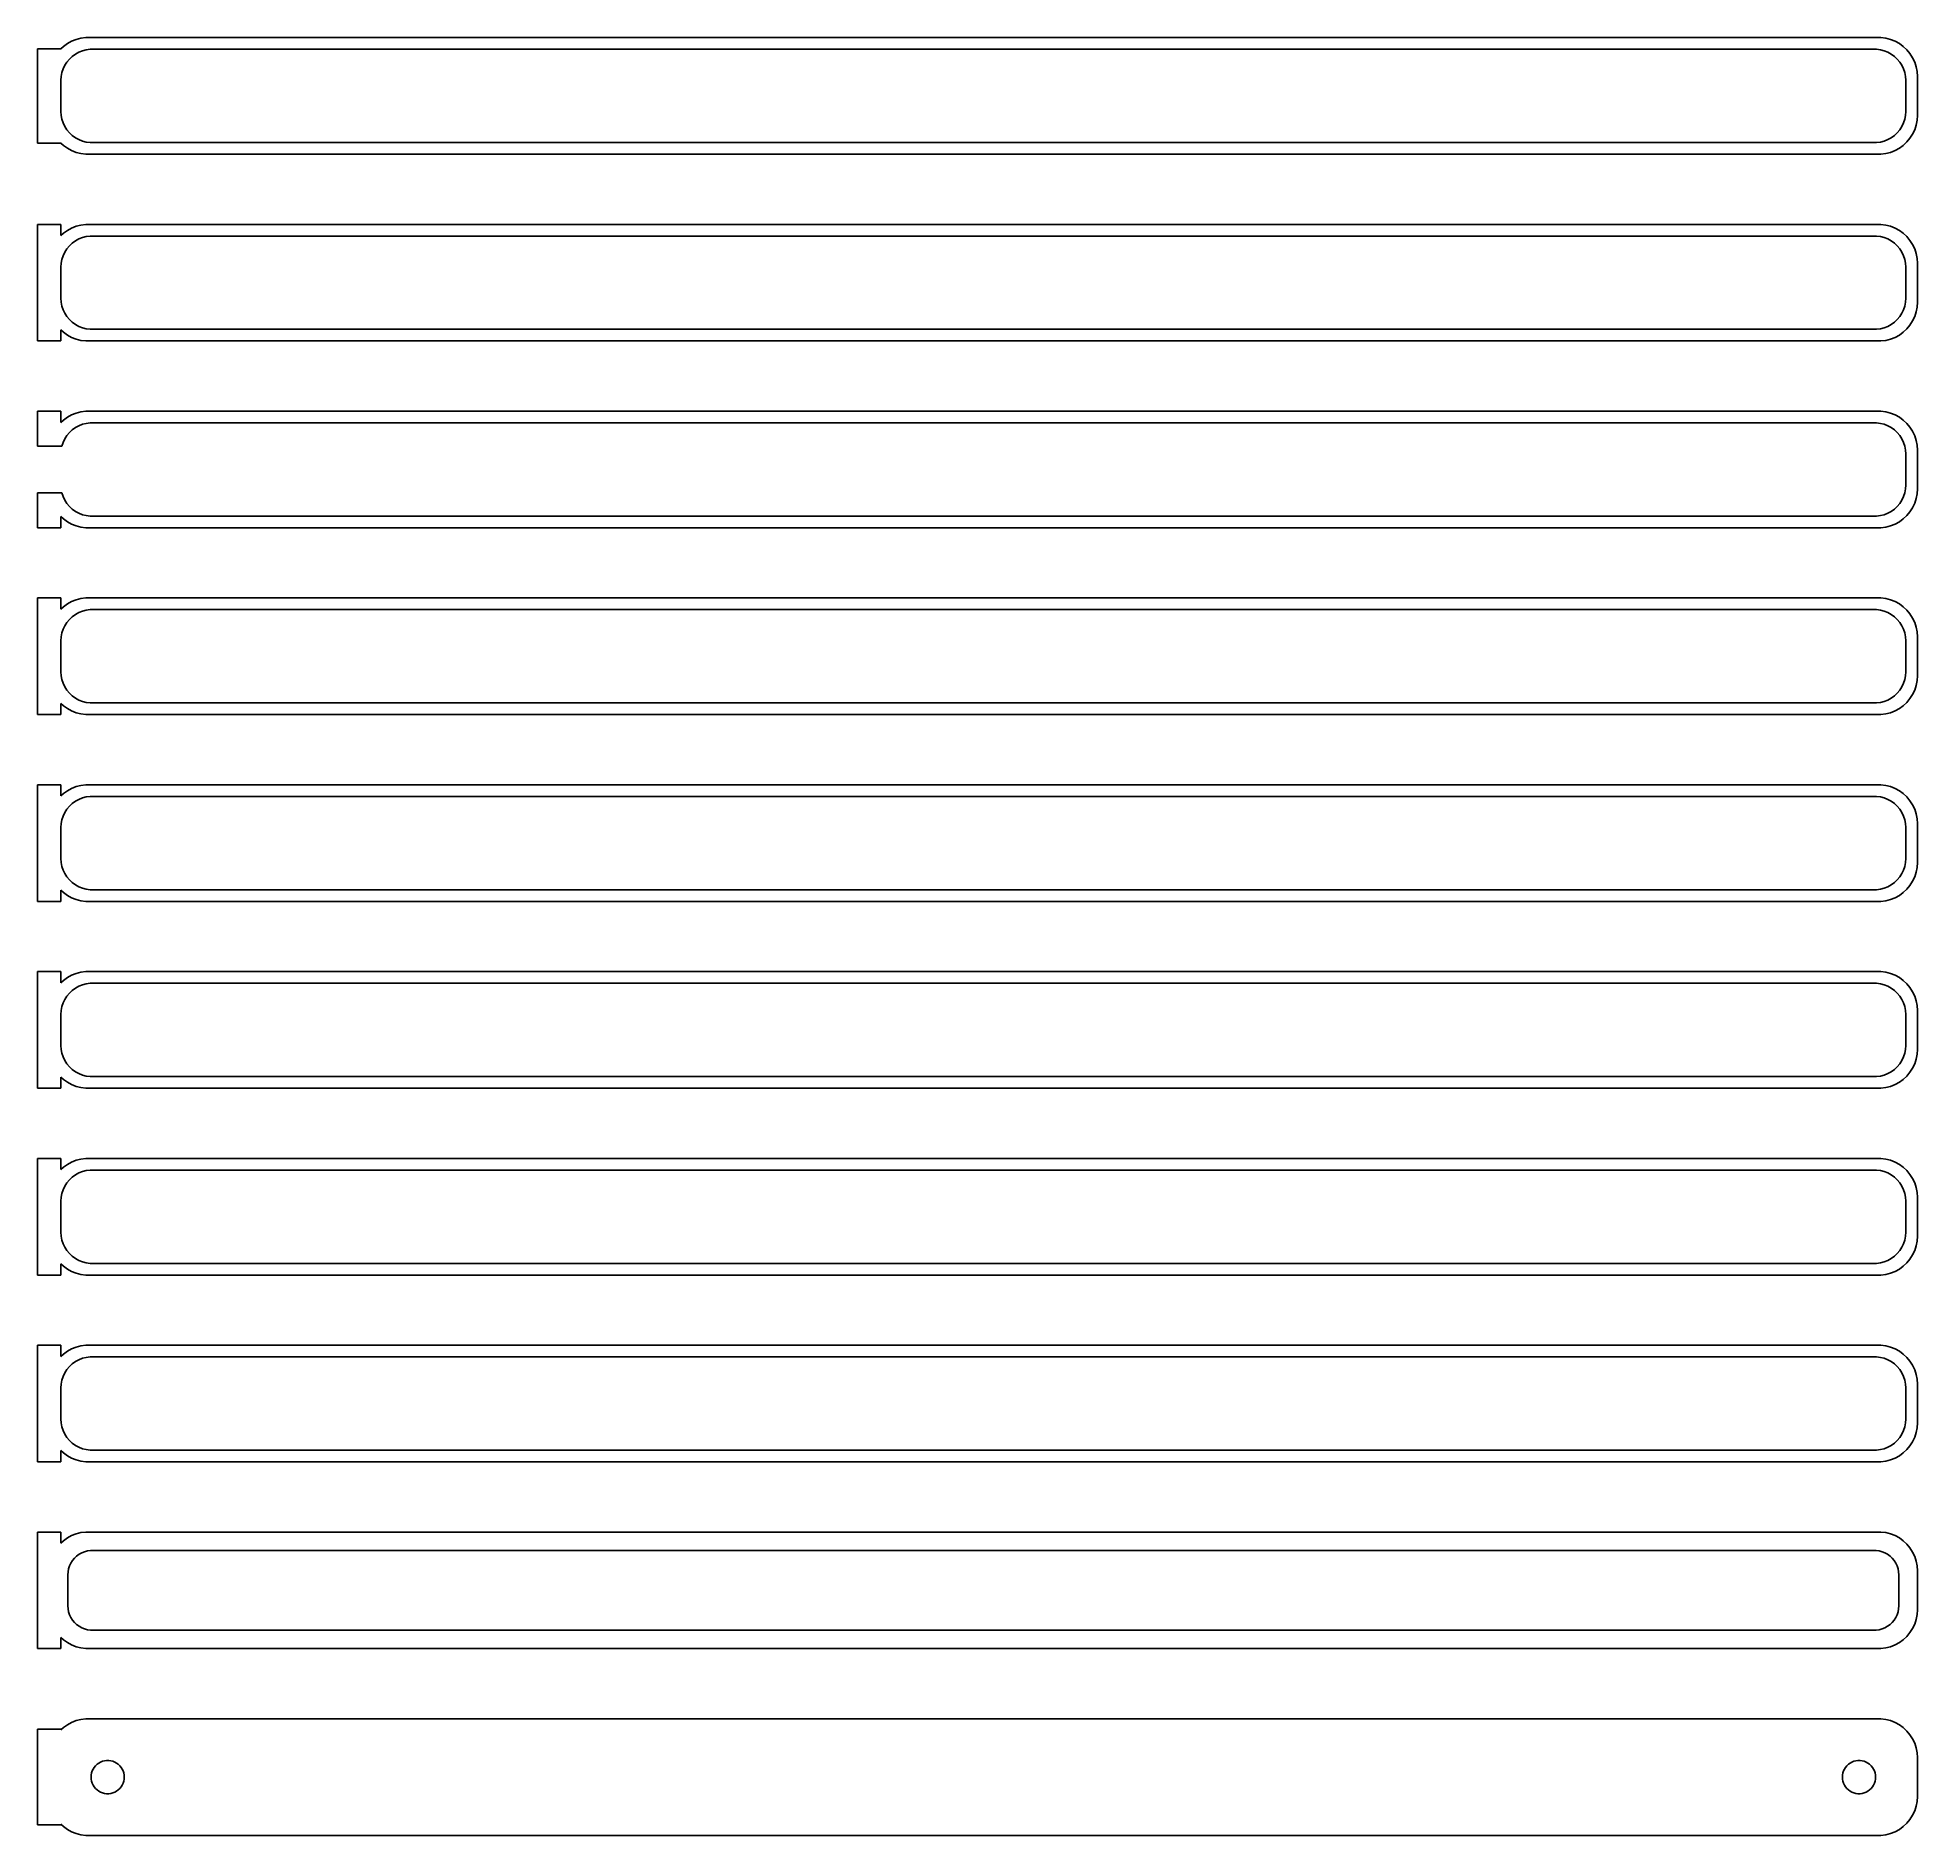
# Model space of a CAD drawing. Header units: metres. Extents: x -122 to 120, y 233 to 463.
import ezdxf

# ---------------------------------------------------------------- set-up
doc = ezdxf.new("R2010")
doc.units = ezdxf.units.M

msp = doc.modelspace()

# ---------------------------------------------------------------- linework, layer by layer
for p, q in [((-118.5, 462.059), (-121.5, 462.059)), ((-121.5, 462.059), (-121.5, 449.941)), ((-118.187, 462.353), (-118.5, 462.059)), ((-117.679, 462.722), (-118.187, 462.353)), ((-117.129, 463.024), (-117.679, 462.722)), ((-116.545, 463.255), (-117.129, 463.024)), ((-117.05, 461.082), (-116.643, 461.377)), ((-116.643, 461.377), (-116.203, 461.619)), ((-115.937, 463.411), (-116.545, 463.255)), ((-116.203, 461.619), (-115.736, 461.804)), ((-115.314, 463.49), (-115.937, 463.411)), ((-115.736, 461.804), (-115.25, 461.929)), ((115.314, 463.49), (-115.314, 463.49)), ((-115.25, 461.929), (-114.751, 461.992)), ((-114.751, 461.992), (114.751, 461.992)), ((114.751, 461.992), (115.25, 461.929)), ((115.25, 461.929), (115.736, 461.804)), ((115.937, 463.411), (115.314, 463.49)), ((115.736, 461.804), (116.203, 461.619)), ((116.545, 463.255), (115.937, 463.411)), ((116.203, 461.619), (116.643, 461.377)), ((117.129, 463.024), (116.545, 463.255)), ((116.643, 461.377), (117.05, 461.082)), ((117.679, 462.722), (117.129, 463.024)), ((118.187, 462.353), (117.679, 462.722)), ((118.645, 461.923), (118.187, 462.353)), ((119.045, 461.439), (118.645, 461.923)), ((119.382, 460.909), (119.045, 461.439)), ((-118.468, 458.501), (-118.374, 458.995)), ((-118.374, 458.995), (-118.219, 459.472)), ((-118.219, 459.472), (-118.005, 459.927)), ((-118.005, 459.927), (-117.736, 460.351)), ((-117.736, 460.351), (-117.416, 460.738)), ((-117.416, 460.738), (-117.05, 461.082)), ((117.05, 461.082), (117.416, 460.738)), ((117.416, 460.738), (117.736, 460.351)), ((117.736, 460.351), (118.005, 459.927)), ((118.005, 459.927), (118.219, 459.472)), ((118.219, 459.472), (118.374, 458.995)), ((118.374, 458.995), (118.468, 458.501)), ((119.649, 460.341), (119.382, 460.909)), ((119.843, 459.743), (119.649, 460.341)), ((119.961, 459.127), (119.843, 459.743)), ((120, 458.5), (119.961, 459.127)), ((-118.5, 458), (-118.468, 458.501)), ((-118.5, 454), (-118.5, 458)), ((118.468, 458.501), (118.5, 458)), ((118.5, 458), (118.5, 454)), ((120, 453.5), (120, 458.5)), ((-118.468, 453.499), (-118.5, 454)), ((-118.374, 453.005), (-118.468, 453.499)), ((-118.219, 452.528), (-118.374, 453.005)), ((-118.005, 452.073), (-118.219, 452.528)), ((-117.736, 451.649), (-118.005, 452.073)), ((-117.416, 451.262), (-117.736, 451.649)), ((117.736, 451.649), (117.416, 451.262)), ((118.005, 452.073), (117.736, 451.649)), ((118.219, 452.528), (118.005, 452.073)), ((118.374, 453.005), (118.219, 452.528)), ((118.468, 453.499), (118.374, 453.005)), ((118.5, 454), (118.468, 453.499)), ((119.382, 451.091), (119.649, 451.659)), ((119.649, 451.659), (119.843, 452.257)), ((119.843, 452.257), (119.961, 452.873)), ((119.961, 452.873), (120, 453.5)), ((-121.5, 449.941), (-118.5, 449.941)), ((-118.5, 449.941), (-118.187, 449.647)), ((-118.187, 449.647), (-117.679, 449.278)), ((-117.679, 449.278), (-117.129, 448.976)), ((-117.05, 450.918), (-117.416, 451.262)), ((-116.643, 450.623), (-117.05, 450.918)), ((-116.203, 450.381), (-116.643, 450.623)), ((-115.736, 450.196), (-116.203, 450.381)), ((-115.25, 450.071), (-115.736, 450.196)), ((-114.751, 450.008), (-115.25, 450.071)), ((114.751, 450.008), (-114.751, 450.008)), ((115.25, 450.071), (114.751, 450.008)), ((115.736, 450.196), (115.25, 450.071)), ((116.203, 450.381), (115.736, 450.196)), ((116.643, 450.623), (116.203, 450.381)), ((117.05, 450.918), (116.643, 450.623)), ((117.416, 451.262), (117.05, 450.918)), ((117.129, 448.976), (117.679, 449.278)), ((117.679, 449.278), (118.187, 449.647)), ((118.187, 449.647), (118.645, 450.077)), ((118.645, 450.077), (119.045, 450.561)), ((119.045, 450.561), (119.382, 451.091)), ((-117.129, 448.976), (-116.545, 448.745)), ((-116.545, 448.745), (-115.937, 448.589)), ((-115.937, 448.589), (-115.314, 448.51)), ((-115.314, 448.51), (115.314, 448.51)), ((115.314, 448.51), (115.937, 448.589)), ((115.937, 448.589), (116.545, 448.745)), ((116.545, 448.745), (117.129, 448.976)), ((-118.5, 439.467), (-121.5, 439.467)), ((-121.5, 439.467), (-121.5, 424.533)), ((-118.5, 438.059), (-118.5, 439.467)), ((-118.187, 438.353), (-118.5, 438.059)), ((-117.679, 438.722), (-118.187, 438.353)), ((-117.129, 439.024), (-117.679, 438.722)), ((-116.545, 439.255), (-117.129, 439.024)), ((-117.05, 437.082), (-116.643, 437.377)), ((-116.643, 437.377), (-116.203, 437.619)), ((-115.937, 439.411), (-116.545, 439.255)), ((-116.203, 437.619), (-115.736, 437.804)), ((-115.314, 439.49), (-115.937, 439.411)), ((-115.736, 437.804), (-115.25, 437.929)), ((115.314, 439.49), (-115.314, 439.49)), ((-115.25, 437.929), (-114.751, 437.992)), ((-114.751, 437.992), (114.751, 437.992)), ((114.751, 437.992), (115.25, 437.929)), ((115.25, 437.929), (115.736, 437.804)), ((115.937, 439.411), (115.314, 439.49)), ((115.736, 437.804), (116.203, 437.619)), ((116.545, 439.255), (115.937, 439.411)), ((116.203, 437.619), (116.643, 437.377)), ((117.129, 439.024), (116.545, 439.255)), ((116.643, 437.377), (117.05, 437.082)), ((117.679, 438.722), (117.129, 439.024)), ((118.187, 438.353), (117.679, 438.722)), ((118.645, 437.923), (118.187, 438.353)), ((119.045, 437.439), (118.645, 437.923)), ((119.382, 436.909), (119.045, 437.439)), ((-118.468, 434.501), (-118.374, 434.995)), ((-118.374, 434.995), (-118.219, 435.472)), ((-118.219, 435.472), (-118.005, 435.927)), ((-118.005, 435.927), (-117.736, 436.351)), ((-117.736, 436.351), (-117.416, 436.738)), ((-117.416, 436.738), (-117.05, 437.082)), ((117.05, 437.082), (117.416, 436.738)), ((117.416, 436.738), (117.736, 436.351)), ((117.736, 436.351), (118.005, 435.927)), ((118.005, 435.927), (118.219, 435.472)), ((118.219, 435.472), (118.374, 434.995)), ((118.374, 434.995), (118.468, 434.501)), ((119.649, 436.341), (119.382, 436.909)), ((119.843, 435.743), (119.649, 436.341)), ((119.961, 435.127), (119.843, 435.743)), ((120, 434.5), (119.961, 435.127)), ((-118.5, 434), (-118.468, 434.501)), ((-118.5, 430), (-118.5, 434)), ((118.468, 434.501), (118.5, 434)), ((118.5, 434), (118.5, 430)), ((120, 429.5), (120, 434.5)), ((-118.468, 429.499), (-118.5, 430)), ((118.5, 430), (118.468, 429.499)), ((-118.374, 429.005), (-118.468, 429.499)), ((-118.219, 428.528), (-118.374, 429.005)), ((-118.005, 428.073), (-118.219, 428.528)), ((-117.736, 427.649), (-118.005, 428.073)), ((-117.416, 427.262), (-117.736, 427.649)), ((117.736, 427.649), (117.416, 427.262)), ((118.005, 428.073), (117.736, 427.649)), ((118.219, 428.528), (118.005, 428.073)), ((118.374, 429.005), (118.219, 428.528)), ((118.468, 429.499), (118.374, 429.005)), ((119.382, 427.091), (119.649, 427.659)), ((119.649, 427.659), (119.843, 428.257)), ((119.843, 428.257), (119.961, 428.873)), ((119.961, 428.873), (120, 429.5)), ((-118.5, 424.533), (-118.5, 425.941)), ((-118.5, 425.941), (-118.187, 425.647)), ((-118.187, 425.647), (-117.679, 425.278)), ((-117.679, 425.278), (-117.129, 424.976)), ((-117.05, 426.918), (-117.416, 427.262)), ((-116.643, 426.623), (-117.05, 426.918)), ((-116.203, 426.381), (-116.643, 426.623)), ((-115.736, 426.196), (-116.203, 426.381)), ((-115.25, 426.071), (-115.736, 426.196)), ((-114.751, 426.008), (-115.25, 426.071)), ((114.751, 426.008), (-114.751, 426.008)), ((115.25, 426.071), (114.751, 426.008)), ((115.736, 426.196), (115.25, 426.071)), ((116.203, 426.381), (115.736, 426.196)), ((116.643, 426.623), (116.203, 426.381)), ((117.05, 426.918), (116.643, 426.623)), ((117.416, 427.262), (117.05, 426.918)), ((117.129, 424.976), (117.679, 425.278)), ((117.679, 425.278), (118.187, 425.647)), ((118.187, 425.647), (118.645, 426.077)), ((118.645, 426.077), (119.045, 426.561)), ((119.045, 426.561), (119.382, 427.091)), ((-121.5, 424.533), (-118.5, 424.533)), ((-117.129, 424.976), (-116.545, 424.745)), ((-116.545, 424.745), (-115.937, 424.589)), ((-115.937, 424.589), (-115.314, 424.51)), ((-115.314, 424.51), (115.314, 424.51)), ((115.314, 424.51), (115.937, 424.589)), ((115.937, 424.589), (116.545, 424.745)), ((116.545, 424.745), (117.129, 424.976)), ((-118.5, 415.49), (-121.5, 415.49)), ((-121.5, 415.49), (-121.5, 410.994)), ((-118.5, 414.059), (-118.5, 415.49)), ((-115.937, 415.411), (-116.545, 415.255)), ((-115.314, 415.49), (-115.937, 415.411)), ((115.314, 415.49), (-115.314, 415.49)), ((115.937, 415.411), (115.314, 415.49)), ((116.545, 415.255), (115.937, 415.411)), ((-118.187, 414.353), (-118.5, 414.059)), ((-117.679, 414.722), (-118.187, 414.353)), ((-117.129, 415.024), (-117.679, 414.722)), ((-117.416, 412.738), (-117.05, 413.082)), ((-116.545, 415.255), (-117.129, 415.024)), ((-117.05, 413.082), (-116.643, 413.377)), ((-116.643, 413.377), (-116.203, 413.619)), ((-116.203, 413.619), (-115.736, 413.804)), ((-115.736, 413.804), (-115.25, 413.929)), ((-115.25, 413.929), (-114.751, 413.992)), ((-114.751, 413.992), (114.751, 413.992)), ((114.751, 413.992), (115.25, 413.929)), ((115.25, 413.929), (115.736, 413.804)), ((115.736, 413.804), (116.203, 413.619)), ((116.203, 413.619), (116.643, 413.377)), ((117.129, 415.024), (116.545, 415.255)), ((116.643, 413.377), (117.05, 413.082)), ((117.05, 413.082), (117.416, 412.738)), ((117.679, 414.722), (117.129, 415.024)), ((118.187, 414.353), (117.679, 414.722)), ((118.645, 413.923), (118.187, 414.353)), ((119.045, 413.439), (118.645, 413.923)), ((119.382, 412.909), (119.045, 413.439)), ((-121.5, 410.994), (-118.374, 410.994)), ((-118.374, 410.995), (-118.219, 411.472)), ((-118.374, 410.994), (-118.374, 410.995)), ((-118.219, 411.472), (-118.005, 411.927)), ((-118.005, 411.927), (-117.736, 412.351)), ((-117.736, 412.351), (-117.416, 412.738)), ((117.416, 412.738), (117.736, 412.351)), ((117.736, 412.351), (118.005, 411.927)), ((118.005, 411.927), (118.219, 411.472)), ((118.219, 411.472), (118.374, 410.995)), ((118.374, 410.995), (118.468, 410.501)), ((119.649, 412.341), (119.382, 412.909)), ((119.843, 411.743), (119.649, 412.341)), ((119.961, 411.127), (119.843, 411.743)), ((120, 410.5), (119.961, 411.127)), ((118.468, 410.501), (118.5, 410)), ((118.5, 410), (118.5, 406)), ((120, 405.5), (120, 410.5)), ((118.5, 406), (118.468, 405.499)), ((-118.374, 405.006), (-121.5, 405.006)), ((-121.5, 405.006), (-121.5, 400.51)), ((-118.374, 405.005), (-118.374, 405.006)), ((-118.219, 404.528), (-118.374, 405.005)), ((-118.005, 404.073), (-118.219, 404.528)), ((-117.736, 403.649), (-118.005, 404.073)), ((-117.416, 403.262), (-117.736, 403.649)), ((117.736, 403.649), (117.416, 403.262)), ((118.005, 404.073), (117.736, 403.649)), ((118.219, 404.528), (118.005, 404.073)), ((118.374, 405.005), (118.219, 404.528)), ((118.468, 405.499), (118.374, 405.005)), ((119.382, 403.091), (119.649, 403.659)), ((119.649, 403.659), (119.843, 404.257)), ((119.843, 404.257), (119.961, 404.873)), ((119.961, 404.873), (120, 405.5)), ((-118.5, 401.941), (-118.187, 401.647)), ((-118.5, 400.51), (-118.5, 401.941)), ((-118.187, 401.647), (-117.679, 401.278)), ((-117.679, 401.278), (-117.129, 400.976)), ((-117.05, 402.918), (-117.416, 403.262)), ((-117.129, 400.976), (-116.545, 400.745)), ((-116.643, 402.623), (-117.05, 402.918)), ((-116.203, 402.381), (-116.643, 402.623)), ((-115.736, 402.196), (-116.203, 402.381)), ((-115.25, 402.071), (-115.736, 402.196)), ((-114.751, 402.008), (-115.25, 402.071)), ((114.751, 402.008), (-114.751, 402.008)), ((115.25, 402.071), (114.751, 402.008)), ((115.736, 402.196), (115.25, 402.071)), ((116.203, 402.381), (115.736, 402.196)), ((116.643, 402.623), (116.203, 402.381)), ((116.545, 400.745), (117.129, 400.976)), ((117.05, 402.918), (116.643, 402.623)), ((117.416, 403.262), (117.05, 402.918)), ((117.129, 400.976), (117.679, 401.278)), ((117.679, 401.278), (118.187, 401.647)), ((118.187, 401.647), (118.645, 402.077)), ((118.645, 402.077), (119.045, 402.561)), ((119.045, 402.561), (119.382, 403.091)), ((-121.5, 400.51), (-118.5, 400.51)), ((-116.545, 400.745), (-115.937, 400.589)), ((-115.937, 400.589), (-115.314, 400.51)), ((-115.314, 400.51), (115.314, 400.51)), ((115.314, 400.51), (115.937, 400.589)), ((115.937, 400.589), (116.545, 400.745)), ((-118.5, 391.49), (-121.5, 391.49)), ((-121.5, 391.49), (-121.5, 376.51)), ((-118.5, 390.059), (-118.5, 391.49)), ((-116.545, 391.255), (-117.129, 391.024)), ((-115.937, 391.411), (-116.545, 391.255)), ((-115.314, 391.49), (-115.937, 391.411)), ((115.314, 391.49), (-115.314, 391.49)), ((115.937, 391.411), (115.314, 391.49)), ((116.545, 391.255), (115.937, 391.411)), ((117.129, 391.024), (116.545, 391.255)), ((-118.187, 390.353), (-118.5, 390.059)), ((-117.679, 390.722), (-118.187, 390.353)), ((-117.129, 391.024), (-117.679, 390.722)), ((-117.416, 388.738), (-117.05, 389.082)), ((-117.05, 389.082), (-116.643, 389.377)), ((-116.643, 389.377), (-116.203, 389.619)), ((-116.203, 389.619), (-115.736, 389.804)), ((-115.736, 389.804), (-115.25, 389.929)), ((-115.25, 389.929), (-114.751, 389.992)), ((-114.751, 389.992), (114.751, 389.992)), ((114.751, 389.992), (115.25, 389.929)), ((115.25, 389.929), (115.736, 389.804)), ((115.736, 389.804), (116.203, 389.619)), ((116.203, 389.619), (116.643, 389.377)), ((116.643, 389.377), (117.05, 389.082)), ((117.05, 389.082), (117.416, 388.738)), ((117.679, 390.722), (117.129, 391.024)), ((118.187, 390.353), (117.679, 390.722)), ((118.645, 389.923), (118.187, 390.353)), ((119.045, 389.439), (118.645, 389.923)), ((119.382, 388.909), (119.045, 389.439)), ((119.649, 388.341), (119.382, 388.909)), ((-118.5, 386), (-118.468, 386.501)), ((-118.468, 386.501), (-118.374, 386.995)), ((-118.374, 386.995), (-118.219, 387.472)), ((-118.219, 387.472), (-118.005, 387.927)), ((-118.005, 387.927), (-117.736, 388.351)), ((-117.736, 388.351), (-117.416, 388.738)), ((117.416, 388.738), (117.736, 388.351)), ((117.736, 388.351), (118.005, 387.927)), ((118.005, 387.927), (118.219, 387.472)), ((118.219, 387.472), (118.374, 386.995)), ((118.374, 386.995), (118.468, 386.501)), ((118.468, 386.501), (118.5, 386)), ((119.843, 387.743), (119.649, 388.341)), ((119.961, 387.127), (119.843, 387.743)), ((120, 386.5), (119.961, 387.127)), ((120, 381.5), (120, 386.5)), ((-118.5, 382), (-118.5, 386)), ((118.5, 386), (118.5, 382)), ((-118.468, 381.499), (-118.5, 382)), ((118.5, 382), (118.468, 381.499)), ((-118.374, 381.005), (-118.468, 381.499)), ((-118.219, 380.528), (-118.374, 381.005)), ((-118.005, 380.073), (-118.219, 380.528)), ((-117.736, 379.649), (-118.005, 380.073)), ((-117.416, 379.262), (-117.736, 379.649)), ((-117.05, 378.918), (-117.416, 379.262)), ((117.416, 379.262), (117.05, 378.918)), ((117.736, 379.649), (117.416, 379.262)), ((118.005, 380.073), (117.736, 379.649)), ((118.219, 380.528), (118.005, 380.073)), ((118.374, 381.005), (118.219, 380.528)), ((118.468, 381.499), (118.374, 381.005)), ((119.382, 379.091), (119.649, 379.659)), ((119.649, 379.659), (119.843, 380.257)), ((119.843, 380.257), (119.961, 380.873)), ((119.961, 380.873), (120, 381.5)), ((-118.5, 377.941), (-118.187, 377.647)), ((-118.5, 376.51), (-118.5, 377.941)), ((-118.187, 377.647), (-117.679, 377.278)), ((-117.679, 377.278), (-117.129, 376.976)), ((-117.129, 376.976), (-116.545, 376.745)), ((-116.643, 378.623), (-117.05, 378.918)), ((-116.203, 378.381), (-116.643, 378.623)), ((-116.545, 376.745), (-115.937, 376.589)), ((-115.736, 378.196), (-116.203, 378.381)), ((-115.25, 378.071), (-115.736, 378.196)), ((-114.751, 378.008), (-115.25, 378.071)), ((114.751, 378.008), (-114.751, 378.008)), ((115.25, 378.071), (114.751, 378.008)), ((115.736, 378.196), (115.25, 378.071)), ((116.203, 378.381), (115.736, 378.196)), ((115.937, 376.589), (116.545, 376.745)), ((116.643, 378.623), (116.203, 378.381)), ((116.545, 376.745), (117.129, 376.976)), ((117.05, 378.918), (116.643, 378.623)), ((117.129, 376.976), (117.679, 377.278)), ((117.679, 377.278), (118.187, 377.647)), ((118.187, 377.647), (118.645, 378.077)), ((118.645, 378.077), (119.045, 378.561)), ((119.045, 378.561), (119.382, 379.091)), ((-121.5, 376.51), (-118.5, 376.51)), ((-115.937, 376.589), (-115.314, 376.51)), ((-115.314, 376.51), (115.314, 376.51)), ((115.314, 376.51), (115.937, 376.589)), ((-118.5, 367.49), (-121.5, 367.49)), ((-121.5, 367.49), (-121.5, 352.51)), ((-118.5, 366.059), (-118.5, 367.49)), ((-116.545, 367.255), (-117.129, 367.024)), ((-115.937, 367.411), (-116.545, 367.255)), ((-115.314, 367.49), (-115.937, 367.411)), ((115.314, 367.49), (-115.314, 367.49)), ((115.937, 367.411), (115.314, 367.49)), ((116.545, 367.255), (115.937, 367.411)), ((117.129, 367.024), (116.545, 367.255)), ((-118.187, 366.353), (-118.5, 366.059)), ((-117.679, 366.722), (-118.187, 366.353)), ((-117.736, 364.351), (-117.416, 364.738)), ((-117.129, 367.024), (-117.679, 366.722)), ((-117.416, 364.738), (-117.05, 365.082)), ((-117.05, 365.082), (-116.643, 365.377)), ((-116.643, 365.377), (-116.203, 365.619)), ((-116.203, 365.619), (-115.736, 365.804)), ((-115.736, 365.804), (-115.25, 365.929)), ((-115.25, 365.929), (-114.751, 365.992)), ((-114.751, 365.992), (114.751, 365.992)), ((114.751, 365.992), (115.25, 365.929)), ((115.25, 365.929), (115.736, 365.804)), ((115.736, 365.804), (116.203, 365.619)), ((116.203, 365.619), (116.643, 365.377)), ((116.643, 365.377), (117.05, 365.082)), ((117.05, 365.082), (117.416, 364.738)), ((117.679, 366.722), (117.129, 367.024)), ((117.416, 364.738), (117.736, 364.351)), ((118.187, 366.353), (117.679, 366.722)), ((118.645, 365.923), (118.187, 366.353)), ((119.045, 365.439), (118.645, 365.923)), ((119.382, 364.909), (119.045, 365.439)), ((119.649, 364.341), (119.382, 364.909)), ((-118.5, 362), (-118.468, 362.501)), ((-118.468, 362.501), (-118.374, 362.995)), ((-118.374, 362.995), (-118.219, 363.472)), ((-118.219, 363.472), (-118.005, 363.927)), ((-118.005, 363.927), (-117.736, 364.351)), ((117.736, 364.351), (118.005, 363.927)), ((118.005, 363.927), (118.219, 363.472)), ((118.219, 363.472), (118.374, 362.995)), ((118.374, 362.995), (118.468, 362.501)), ((118.468, 362.501), (118.5, 362)), ((119.843, 363.743), (119.649, 364.341)), ((119.961, 363.127), (119.843, 363.743)), ((120, 362.5), (119.961, 363.127)), ((120, 357.5), (120, 362.5)), ((-118.5, 358), (-118.5, 362)), ((118.5, 362), (118.5, 358)), ((-118.468, 357.499), (-118.5, 358)), ((-118.374, 357.005), (-118.468, 357.499)), ((118.468, 357.499), (118.374, 357.005)), ((118.5, 358), (118.468, 357.499)), ((119.961, 356.873), (120, 357.5)), ((-118.219, 356.528), (-118.374, 357.005)), ((-118.005, 356.073), (-118.219, 356.528)), ((-117.736, 355.649), (-118.005, 356.073)), ((-117.416, 355.262), (-117.736, 355.649)), ((-117.05, 354.918), (-117.416, 355.262)), ((117.416, 355.262), (117.05, 354.918)), ((117.736, 355.649), (117.416, 355.262)), ((118.005, 356.073), (117.736, 355.649)), ((118.219, 356.528), (118.005, 356.073)), ((118.374, 357.005), (118.219, 356.528)), ((119.045, 354.561), (119.382, 355.091)), ((119.382, 355.091), (119.649, 355.659)), ((119.649, 355.659), (119.843, 356.257)), ((119.843, 356.257), (119.961, 356.873)), ((-118.5, 353.941), (-118.187, 353.647)), ((-118.5, 352.51), (-118.5, 353.941)), ((-118.187, 353.647), (-117.679, 353.278)), ((-117.679, 353.278), (-117.129, 352.976)), ((-117.129, 352.976), (-116.545, 352.745)), ((-116.643, 354.623), (-117.05, 354.918)), ((-116.203, 354.381), (-116.643, 354.623)), ((-116.545, 352.745), (-115.937, 352.589)), ((-115.736, 354.196), (-116.203, 354.381)), ((-115.25, 354.071), (-115.736, 354.196)), ((-114.751, 354.008), (-115.25, 354.071)), ((114.751, 354.008), (-114.751, 354.008)), ((115.25, 354.071), (114.751, 354.008)), ((115.736, 354.196), (115.25, 354.071)), ((116.203, 354.381), (115.736, 354.196)), ((115.937, 352.589), (116.545, 352.745)), ((116.643, 354.623), (116.203, 354.381)), ((116.545, 352.745), (117.129, 352.976)), ((117.05, 354.918), (116.643, 354.623)), ((117.129, 352.976), (117.679, 353.278)), ((117.679, 353.278), (118.187, 353.647)), ((118.187, 353.647), (118.645, 354.077)), ((118.645, 354.077), (119.045, 354.561)), ((-121.5, 352.51), (-118.5, 352.51)), ((-115.937, 352.589), (-115.314, 352.51)), ((-115.314, 352.51), (115.314, 352.51)), ((115.314, 352.51), (115.937, 352.589)), ((-118.5, 343.49), (-121.5, 343.49)), ((-121.5, 343.49), (-121.5, 328.51)), ((-118.5, 342.059), (-118.5, 343.49)), ((-117.129, 343.024), (-117.679, 342.722)), ((-116.545, 343.255), (-117.129, 343.024)), ((-115.937, 343.411), (-116.545, 343.255)), ((-115.314, 343.49), (-115.937, 343.411)), ((115.314, 343.49), (-115.314, 343.49)), ((115.937, 343.411), (115.314, 343.49)), ((116.545, 343.255), (115.937, 343.411)), ((117.129, 343.024), (116.545, 343.255)), ((117.679, 342.722), (117.129, 343.024)), ((-118.187, 342.353), (-118.5, 342.059)), ((-117.679, 342.722), (-118.187, 342.353)), ((-117.736, 340.351), (-117.416, 340.738)), ((-117.416, 340.738), (-117.05, 341.082)), ((-117.05, 341.082), (-116.643, 341.377)), ((-116.643, 341.377), (-116.203, 341.619)), ((-116.203, 341.619), (-115.736, 341.804)), ((-115.736, 341.804), (-115.25, 341.929)), ((-115.25, 341.929), (-114.751, 341.992)), ((-114.751, 341.992), (114.751, 341.992)), ((114.751, 341.992), (115.25, 341.929)), ((115.25, 341.929), (115.736, 341.804)), ((115.736, 341.804), (116.203, 341.619)), ((116.203, 341.619), (116.643, 341.377)), ((116.643, 341.377), (117.05, 341.082)), ((117.05, 341.082), (117.416, 340.738)), ((117.416, 340.738), (117.736, 340.351)), ((118.187, 342.353), (117.679, 342.722)), ((118.645, 341.923), (118.187, 342.353)), ((119.045, 341.439), (118.645, 341.923)), ((119.382, 340.909), (119.045, 341.439)), ((119.649, 340.341), (119.382, 340.909)), ((-118.5, 338), (-118.468, 338.501)), ((-118.468, 338.501), (-118.374, 338.995)), ((-118.374, 338.995), (-118.219, 339.472)), ((-118.219, 339.472), (-118.005, 339.927)), ((-118.005, 339.927), (-117.736, 340.351)), ((117.736, 340.351), (118.005, 339.927)), ((118.005, 339.927), (118.219, 339.472)), ((118.219, 339.472), (118.374, 338.995)), ((118.374, 338.995), (118.468, 338.501)), ((118.468, 338.501), (118.5, 338)), ((119.843, 339.743), (119.649, 340.341)), ((119.961, 339.127), (119.843, 339.743)), ((120, 338.5), (119.961, 339.127)), ((120, 333.5), (120, 338.5)), ((-118.5, 334), (-118.5, 338)), ((118.5, 338), (118.5, 334)), ((-118.468, 333.499), (-118.5, 334)), ((-118.374, 333.005), (-118.468, 333.499)), ((118.468, 333.499), (118.374, 333.005)), ((118.5, 334), (118.468, 333.499)), ((119.961, 332.873), (120, 333.5)), ((-118.219, 332.528), (-118.374, 333.005)), ((-118.005, 332.073), (-118.219, 332.528)), ((-117.736, 331.649), (-118.005, 332.073)), ((-117.416, 331.262), (-117.736, 331.649)), ((-117.05, 330.918), (-117.416, 331.262)), ((-116.643, 330.623), (-117.05, 330.918)), ((117.05, 330.918), (116.643, 330.623)), ((117.416, 331.262), (117.05, 330.918)), ((117.736, 331.649), (117.416, 331.262)), ((118.005, 332.073), (117.736, 331.649)), ((118.219, 332.528), (118.005, 332.073)), ((118.374, 333.005), (118.219, 332.528)), ((119.045, 330.561), (119.382, 331.091)), ((119.382, 331.091), (119.649, 331.659)), ((119.649, 331.659), (119.843, 332.257)), ((119.843, 332.257), (119.961, 332.873)), ((-121.5, 328.51), (-118.5, 328.51)), ((-118.5, 329.941), (-118.187, 329.647)), ((-118.5, 328.51), (-118.5, 329.941)), ((-118.187, 329.647), (-117.679, 329.278)), ((-117.679, 329.278), (-117.129, 328.976)), ((-117.129, 328.976), (-116.545, 328.745)), ((-116.203, 330.381), (-116.643, 330.623)), ((-116.545, 328.745), (-115.937, 328.589)), ((-115.736, 330.196), (-116.203, 330.381)), ((-115.937, 328.589), (-115.314, 328.51)), ((-115.25, 330.071), (-115.736, 330.196)), ((-115.314, 328.51), (115.314, 328.51)), ((-114.751, 330.008), (-115.25, 330.071)), ((114.751, 330.008), (-114.751, 330.008)), ((115.25, 330.071), (114.751, 330.008)), ((115.736, 330.196), (115.25, 330.071)), ((115.314, 328.51), (115.937, 328.589)), ((116.203, 330.381), (115.736, 330.196)), ((115.937, 328.589), (116.545, 328.745)), ((116.643, 330.623), (116.203, 330.381)), ((116.545, 328.745), (117.129, 328.976)), ((117.129, 328.976), (117.679, 329.278)), ((117.679, 329.278), (118.187, 329.647)), ((118.187, 329.647), (118.645, 330.077)), ((118.645, 330.077), (119.045, 330.561)), ((-118.5, 319.49), (-121.5, 319.49)), ((-121.5, 319.49), (-121.5, 304.51)), ((-118.5, 318.059), (-118.5, 319.49)), ((-117.129, 319.024), (-117.679, 318.722)), ((-116.545, 319.255), (-117.129, 319.024)), ((-115.937, 319.411), (-116.545, 319.255)), ((-115.314, 319.49), (-115.937, 319.411)), ((115.314, 319.49), (-115.314, 319.49)), ((115.937, 319.411), (115.314, 319.49)), ((116.545, 319.255), (115.937, 319.411)), ((117.129, 319.024), (116.545, 319.255)), ((117.679, 318.722), (117.129, 319.024)), ((-118.187, 318.353), (-118.5, 318.059)), ((-117.679, 318.722), (-118.187, 318.353)), ((-117.736, 316.351), (-117.416, 316.738)), ((-117.416, 316.738), (-117.05, 317.082)), ((-117.05, 317.082), (-116.643, 317.377)), ((-116.643, 317.377), (-116.203, 317.619)), ((-116.203, 317.619), (-115.736, 317.804)), ((-115.736, 317.804), (-115.25, 317.929)), ((-115.25, 317.929), (-114.751, 317.992)), ((-114.751, 317.992), (114.751, 317.992)), ((114.751, 317.992), (115.25, 317.929)), ((115.25, 317.929), (115.736, 317.804)), ((115.736, 317.804), (116.203, 317.619)), ((116.203, 317.619), (116.643, 317.377)), ((116.643, 317.377), (117.05, 317.082)), ((117.05, 317.082), (117.416, 316.738)), ((117.416, 316.738), (117.736, 316.351)), ((118.187, 318.353), (117.679, 318.722)), ((118.645, 317.923), (118.187, 318.353)), ((119.045, 317.439), (118.645, 317.923)), ((119.382, 316.909), (119.045, 317.439)), ((119.649, 316.341), (119.382, 316.909)), ((-118.5, 314), (-118.468, 314.501)), ((-118.5, 310), (-118.5, 314)), ((-118.468, 314.501), (-118.374, 314.995)), ((-118.374, 314.995), (-118.219, 315.472)), ((-118.219, 315.472), (-118.005, 315.927)), ((-118.005, 315.927), (-117.736, 316.351)), ((117.736, 316.351), (118.005, 315.927)), ((118.005, 315.927), (118.219, 315.472)), ((118.219, 315.472), (118.374, 314.995)), ((118.374, 314.995), (118.468, 314.501)), ((118.468, 314.501), (118.5, 314)), ((118.5, 314), (118.5, 310)), ((119.843, 315.743), (119.649, 316.341)), ((119.961, 315.127), (119.843, 315.743)), ((120, 314.5), (119.961, 315.127)), ((120, 309.5), (120, 314.5)), ((-118.468, 309.499), (-118.5, 310)), ((-118.374, 309.005), (-118.468, 309.499)), ((118.468, 309.499), (118.374, 309.005)), ((118.5, 310), (118.468, 309.499)), ((119.961, 308.873), (120, 309.5)), ((-118.219, 308.528), (-118.374, 309.005)), ((-118.005, 308.073), (-118.219, 308.528)), ((-117.736, 307.649), (-118.005, 308.073)), ((-117.416, 307.262), (-117.736, 307.649)), ((-117.05, 306.918), (-117.416, 307.262)), ((-116.643, 306.623), (-117.05, 306.918)), ((117.05, 306.918), (116.643, 306.623)), ((117.416, 307.262), (117.05, 306.918)), ((117.736, 307.649), (117.416, 307.262)), ((118.005, 308.073), (117.736, 307.649)), ((118.219, 308.528), (118.005, 308.073)), ((118.374, 309.005), (118.219, 308.528)), ((119.045, 306.561), (119.382, 307.091)), ((119.382, 307.091), (119.649, 307.659)), ((119.649, 307.659), (119.843, 308.257)), ((119.843, 308.257), (119.961, 308.873)), ((-121.5, 304.51), (-118.5, 304.51)), ((-118.5, 305.941), (-118.187, 305.647)), ((-118.5, 304.51), (-118.5, 305.941)), ((-118.187, 305.647), (-117.679, 305.278)), ((-117.679, 305.278), (-117.129, 304.976)), ((-117.129, 304.976), (-116.545, 304.745)), ((-116.203, 306.381), (-116.643, 306.623)), ((-116.545, 304.745), (-115.937, 304.589)), ((-115.736, 306.196), (-116.203, 306.381)), ((-115.937, 304.589), (-115.314, 304.51)), ((-115.25, 306.071), (-115.736, 306.196)), ((-115.314, 304.51), (115.314, 304.51)), ((-114.751, 306.008), (-115.25, 306.071)), ((114.751, 306.008), (-114.751, 306.008)), ((115.25, 306.071), (114.751, 306.008)), ((115.736, 306.196), (115.25, 306.071)), ((115.314, 304.51), (115.937, 304.589)), ((116.203, 306.381), (115.736, 306.196)), ((115.937, 304.589), (116.545, 304.745)), ((116.643, 306.623), (116.203, 306.381)), ((116.545, 304.745), (117.129, 304.976)), ((117.129, 304.976), (117.679, 305.278)), ((117.679, 305.278), (118.187, 305.647)), ((118.187, 305.647), (118.645, 306.077)), ((118.645, 306.077), (119.045, 306.561)), ((-118.5, 295.49), (-121.5, 295.49)), ((-121.5, 295.49), (-121.5, 280.51)), ((-118.5, 294.059), (-118.5, 295.49)), ((-117.679, 294.722), (-118.187, 294.353)), ((-117.129, 295.024), (-117.679, 294.722)), ((-116.545, 295.255), (-117.129, 295.024)), ((-115.937, 295.411), (-116.545, 295.255)), ((-115.314, 295.49), (-115.937, 295.411)), ((115.314, 295.49), (-115.314, 295.49)), ((115.937, 295.411), (115.314, 295.49)), ((116.545, 295.255), (115.937, 295.411)), ((117.129, 295.024), (116.545, 295.255)), ((117.679, 294.722), (117.129, 295.024)), ((118.187, 294.353), (117.679, 294.722)), ((-118.187, 294.353), (-118.5, 294.059)), ((-118.005, 291.927), (-117.736, 292.351)), ((-117.736, 292.351), (-117.416, 292.738)), ((-117.416, 292.738), (-117.05, 293.082)), ((-117.05, 293.082), (-116.643, 293.377)), ((-116.643, 293.377), (-116.203, 293.619)), ((-116.203, 293.619), (-115.736, 293.804)), ((-115.736, 293.804), (-115.25, 293.929)), ((-115.25, 293.929), (-114.751, 293.992)), ((-114.751, 293.992), (114.751, 293.992)), ((114.751, 293.992), (115.25, 293.929)), ((115.25, 293.929), (115.736, 293.804)), ((115.736, 293.804), (116.203, 293.619)), ((116.203, 293.619), (116.643, 293.377)), ((116.643, 293.377), (117.05, 293.082)), ((117.05, 293.082), (117.416, 292.738)), ((117.416, 292.738), (117.736, 292.351)), ((117.736, 292.351), (118.005, 291.927)), ((118.645, 293.923), (118.187, 294.353)), ((119.045, 293.439), (118.645, 293.923)), ((119.382, 292.909), (119.045, 293.439)), ((119.649, 292.341), (119.382, 292.909)), ((119.843, 291.743), (119.649, 292.341)), ((-118.5, 290), (-118.468, 290.501)), ((-118.5, 286), (-118.5, 290)), ((-118.468, 290.501), (-118.374, 290.995)), ((-118.374, 290.995), (-118.219, 291.472)), ((-118.219, 291.472), (-118.005, 291.927)), ((118.005, 291.927), (118.219, 291.472)), ((118.219, 291.472), (118.374, 290.995)), ((118.374, 290.995), (118.468, 290.501)), ((118.468, 290.501), (118.5, 290)), ((118.5, 290), (118.5, 286)), ((119.961, 291.127), (119.843, 291.743)), ((120, 290.5), (119.961, 291.127)), ((120, 285.5), (120, 290.5)), ((-118.468, 285.499), (-118.5, 286)), ((-118.374, 285.005), (-118.468, 285.499)), ((-118.219, 284.528), (-118.374, 285.005)), ((118.374, 285.005), (118.219, 284.528)), ((118.468, 285.499), (118.374, 285.005)), ((118.5, 286), (118.468, 285.499)), ((119.961, 284.873), (120, 285.5)), ((-118.005, 284.073), (-118.219, 284.528)), ((-117.736, 283.649), (-118.005, 284.073)), ((-117.416, 283.262), (-117.736, 283.649)), ((-117.05, 282.918), (-117.416, 283.262)), ((-116.643, 282.623), (-117.05, 282.918)), ((-116.203, 282.381), (-116.643, 282.623)), ((116.643, 282.623), (116.203, 282.381)), ((117.05, 282.918), (116.643, 282.623)), ((117.416, 283.262), (117.05, 282.918)), ((117.736, 283.649), (117.416, 283.262)), ((118.005, 284.073), (117.736, 283.649)), ((118.219, 284.528), (118.005, 284.073)), ((118.645, 282.077), (119.045, 282.561)), ((119.045, 282.561), (119.382, 283.091)), ((119.382, 283.091), (119.649, 283.659)), ((119.649, 283.659), (119.843, 284.257)), ((119.843, 284.257), (119.961, 284.873)), ((-121.5, 280.51), (-118.5, 280.51)), ((-118.5, 281.941), (-118.187, 281.647)), ((-118.5, 280.51), (-118.5, 281.941)), ((-118.187, 281.647), (-117.679, 281.278)), ((-117.679, 281.278), (-117.129, 280.976)), ((-117.129, 280.976), (-116.545, 280.745)), ((-116.545, 280.745), (-115.937, 280.589)), ((-115.736, 282.196), (-116.203, 282.381)), ((-115.937, 280.589), (-115.314, 280.51)), ((-115.25, 282.071), (-115.736, 282.196)), ((-115.314, 280.51), (115.314, 280.51)), ((-114.751, 282.008), (-115.25, 282.071)), ((114.751, 282.008), (-114.751, 282.008)), ((115.25, 282.071), (114.751, 282.008)), ((115.736, 282.196), (115.25, 282.071)), ((115.314, 280.51), (115.937, 280.589)), ((116.203, 282.381), (115.736, 282.196)), ((115.937, 280.589), (116.545, 280.745)), ((116.545, 280.745), (117.129, 280.976)), ((117.129, 280.976), (117.679, 281.278)), ((117.679, 281.278), (118.187, 281.647)), ((118.187, 281.647), (118.645, 282.077)), ((-118.5, 271.479), (-121.5, 271.479)), ((-121.5, 271.479), (-121.5, 256.521)), ((-118.5, 270.059), (-118.5, 271.479)), ((-117.679, 270.722), (-118.187, 270.353)), ((-117.129, 271.024), (-117.679, 270.722)), ((-116.545, 271.255), (-117.129, 271.024)), ((-115.937, 271.411), (-116.545, 271.255)), ((-115.314, 271.49), (-115.937, 271.411)), ((115.314, 271.49), (-115.314, 271.49)), ((115.937, 271.411), (115.314, 271.49)), ((116.545, 271.255), (115.937, 271.411)), ((117.129, 271.024), (116.545, 271.255)), ((117.679, 270.722), (117.129, 271.024)), ((118.187, 270.353), (117.679, 270.722)), ((-118.187, 270.353), (-118.5, 270.059)), ((-117.018, 267.83), (-116.769, 268.131)), ((-116.769, 268.131), (-116.484, 268.399)), ((-116.484, 268.399), (-116.168, 268.628)), ((-116.168, 268.628), (-115.825, 268.817)), ((-115.825, 268.817), (-115.462, 268.961)), ((-115.462, 268.961), (-115.083, 269.058)), ((-115.083, 269.058), (-114.695, 269.107)), ((-114.695, 269.107), (114.695, 269.107)), ((114.695, 269.107), (115.083, 269.058)), ((115.083, 269.058), (115.462, 268.961)), ((115.462, 268.961), (115.825, 268.817)), ((115.825, 268.817), (116.168, 268.628)), ((116.168, 268.628), (116.484, 268.399)), ((116.484, 268.399), (116.769, 268.131)), ((116.769, 268.131), (117.018, 267.83)), ((118.645, 269.923), (118.187, 270.353)), ((119.045, 269.439), (118.645, 269.923)), ((119.382, 268.909), (119.045, 269.439)), ((119.649, 268.341), (119.382, 268.909)), ((119.843, 267.743), (119.649, 268.341)), ((-117.613, 266), (-117.588, 266.39)), ((-117.613, 262), (-117.613, 266)), ((-117.588, 266.39), (-117.515, 266.774)), ((-117.515, 266.774), (-117.394, 267.146)), ((-117.394, 267.146), (-117.228, 267.5)), ((-117.228, 267.5), (-117.018, 267.83)), ((117.018, 267.83), (117.228, 267.5)), ((117.228, 267.5), (117.394, 267.146)), ((117.394, 267.146), (117.515, 266.774)), ((117.515, 266.774), (117.588, 266.39)), ((117.588, 266.39), (117.613, 266)), ((117.613, 266), (117.613, 262)), ((119.961, 267.127), (119.843, 267.743)), ((120, 266.5), (119.961, 267.127)), ((120, 261.5), (120, 266.5)), ((-117.588, 261.61), (-117.613, 262)), ((-117.515, 261.226), (-117.588, 261.61)), ((-117.394, 260.854), (-117.515, 261.226)), ((-117.228, 260.5), (-117.394, 260.854)), ((117.394, 260.854), (117.228, 260.5)), ((117.515, 261.226), (117.394, 260.854)), ((117.588, 261.61), (117.515, 261.226)), ((117.613, 262), (117.588, 261.61)), ((119.843, 260.257), (119.961, 260.873)), ((119.961, 260.873), (120, 261.5)), ((-117.018, 260.17), (-117.228, 260.5)), ((-116.769, 259.869), (-117.018, 260.17)), ((-116.484, 259.601), (-116.769, 259.869)), ((-116.168, 259.372), (-116.484, 259.601)), ((-115.825, 259.183), (-116.168, 259.372)), ((-115.462, 259.039), (-115.825, 259.183)), ((-115.083, 258.942), (-115.462, 259.039)), ((-114.695, 258.893), (-115.083, 258.942)), ((114.695, 258.893), (-114.695, 258.893)), ((115.083, 258.942), (114.695, 258.893)), ((115.462, 259.039), (115.083, 258.942)), ((115.825, 259.183), (115.462, 259.039)), ((116.168, 259.372), (115.825, 259.183)), ((116.484, 259.601), (116.168, 259.372)), ((116.769, 259.869), (116.484, 259.601)), ((117.018, 260.17), (116.769, 259.869)), ((117.228, 260.5), (117.018, 260.17)), ((118.645, 258.077), (119.045, 258.561)), ((119.045, 258.561), (119.382, 259.091)), ((119.382, 259.091), (119.649, 259.659)), ((119.649, 259.659), (119.843, 260.257)), ((-121.5, 256.521), (-118.5, 256.521)), ((-118.5, 256.521), (-118.5, 257.941)), ((-118.5, 257.941), (-118.187, 257.647)), ((-118.187, 257.647), (-117.679, 257.278)), ((-117.679, 257.278), (-117.129, 256.976)), ((-117.129, 256.976), (-116.545, 256.745)), ((-116.545, 256.745), (-115.937, 256.589)), ((-115.937, 256.589), (-115.314, 256.51)), ((-115.314, 256.51), (115.314, 256.51)), ((115.314, 256.51), (115.937, 256.589)), ((115.937, 256.589), (116.545, 256.745)), ((116.545, 256.745), (117.129, 256.976)), ((117.129, 256.976), (117.679, 257.278)), ((117.679, 257.278), (118.187, 257.647)), ((118.187, 257.647), (118.645, 258.077)), ((-118.187, 246.353), (-118.5, 246.059)), ((-117.679, 246.722), (-118.187, 246.353)), ((-117.129, 247.024), (-117.679, 246.722)), ((-116.545, 247.255), (-117.129, 247.024)), ((-115.937, 247.411), (-116.545, 247.255)), ((-115.314, 247.49), (-115.937, 247.411)), ((115.314, 247.49), (-115.314, 247.49)), ((115.937, 247.411), (115.314, 247.49)), ((116.545, 247.255), (115.937, 247.411)), ((117.129, 247.024), (116.545, 247.255)), ((117.679, 246.722), (117.129, 247.024)), ((118.187, 246.353), (117.679, 246.722)), ((118.645, 245.923), (118.187, 246.353)), ((-118.5, 246.153), (-121.5, 246.153)), ((-121.5, 246.153), (-121.5, 233.847)), ((-118.5, 246.059), (-118.5, 246.153)), ((119.045, 245.439), (118.645, 245.923)), ((119.382, 244.909), (119.045, 245.439)), ((119.649, 244.341), (119.382, 244.909)), ((119.843, 243.743), (119.649, 244.341)), ((-114.057, 241.462), (-113.861, 241.645)), ((-113.861, 241.645), (-113.644, 241.803)), ((-113.644, 241.803), (-113.409, 241.932)), ((-113.409, 241.932), (-113.16, 242.031)), ((-113.16, 242.031), (-112.9, 242.097)), ((-112.9, 242.097), (-112.634, 242.131)), ((-112.634, 242.131), (-112.366, 242.131)), ((-112.366, 242.131), (-112.1, 242.097)), ((-112.1, 242.097), (-111.84, 242.031)), ((-111.84, 242.031), (-111.591, 241.932)), ((-111.591, 241.932), (-111.356, 241.803)), ((-111.356, 241.803), (-111.139, 241.645)), ((-111.139, 241.645), (-110.943, 241.462)), ((110.943, 241.462), (111.139, 241.645)), ((111.139, 241.645), (111.356, 241.803)), ((111.356, 241.803), (111.591, 241.932)), ((111.591, 241.932), (111.84, 242.031)), ((111.84, 242.031), (112.1, 242.097)), ((112.1, 242.097), (112.366, 242.131)), ((112.366, 242.131), (112.634, 242.131)), ((112.634, 242.131), (112.9, 242.097)), ((112.9, 242.097), (113.16, 242.031)), ((113.16, 242.031), (113.409, 241.932)), ((113.409, 241.932), (113.644, 241.803)), ((113.644, 241.803), (113.861, 241.645)), ((113.861, 241.645), (114.057, 241.462)), ((119.961, 243.127), (119.843, 243.743)), ((120, 242.5), (119.961, 243.127)), ((120, 237.5), (120, 242.5)), ((-114.635, 240), (-114.618, 240.268)), ((-114.618, 239.732), (-114.635, 240)), ((-114.618, 240.268), (-114.568, 240.531)), ((-114.568, 239.469), (-114.618, 239.732)), ((-114.568, 240.531), (-114.485, 240.786)), ((-114.485, 239.214), (-114.568, 239.469)), ((-114.485, 240.786), (-114.371, 241.029)), ((-114.371, 238.971), (-114.485, 239.214)), ((-114.371, 241.029), (-114.227, 241.255)), ((-114.227, 241.255), (-114.057, 241.462)), ((-110.943, 241.462), (-110.773, 241.255)), ((-110.773, 241.255), (-110.629, 241.029)), ((-110.629, 241.029), (-110.515, 240.786)), ((-110.515, 239.214), (-110.629, 238.971)), ((-110.515, 240.786), (-110.432, 240.531)), ((-110.432, 239.469), (-110.515, 239.214)), ((-110.432, 240.531), (-110.382, 240.268)), ((-110.382, 239.732), (-110.432, 239.469)), ((-110.382, 240.268), (-110.365, 240)), ((-110.365, 240), (-110.382, 239.732)), ((110.365, 240), (110.382, 240.268)), ((110.382, 239.732), (110.365, 240)), ((110.382, 240.268), (110.432, 240.531)), ((110.432, 239.469), (110.382, 239.732)), ((110.432, 240.531), (110.515, 240.786)), ((110.515, 239.214), (110.432, 239.469)), ((110.515, 240.786), (110.629, 241.029)), ((110.629, 238.971), (110.515, 239.214)), ((110.629, 241.029), (110.773, 241.255)), ((110.773, 241.255), (110.943, 241.462)), ((114.057, 241.462), (114.227, 241.255)), ((114.227, 241.255), (114.371, 241.029)), ((114.371, 241.029), (114.485, 240.786)), ((114.485, 239.214), (114.371, 238.971)), ((114.485, 240.786), (114.568, 240.531)), ((114.568, 239.469), (114.485, 239.214)), ((114.568, 240.531), (114.618, 240.268)), ((114.618, 239.732), (114.568, 239.469)), ((114.618, 240.268), (114.635, 240)), ((114.635, 240), (114.618, 239.732)), ((-114.227, 238.745), (-114.371, 238.971)), ((-114.057, 238.538), (-114.227, 238.745)), ((-113.861, 238.355), (-114.057, 238.538)), ((-113.644, 238.197), (-113.861, 238.355)), ((-113.409, 238.068), (-113.644, 238.197)), ((-113.16, 237.969), (-113.409, 238.068)), ((-112.9, 237.903), (-113.16, 237.969)), ((-112.634, 237.869), (-112.9, 237.903)), ((-112.366, 237.869), (-112.634, 237.869)), ((-112.1, 237.903), (-112.366, 237.869)), ((-111.84, 237.969), (-112.1, 237.903)), ((-111.591, 238.068), (-111.84, 237.969)), ((-111.356, 238.197), (-111.591, 238.068)), ((-111.139, 238.355), (-111.356, 238.197)), ((-110.943, 238.538), (-111.139, 238.355)), ((-110.773, 238.745), (-110.943, 238.538)), ((-110.629, 238.971), (-110.773, 238.745)), ((110.773, 238.745), (110.629, 238.971)), ((110.943, 238.538), (110.773, 238.745)), ((111.139, 238.355), (110.943, 238.538)), ((111.356, 238.197), (111.139, 238.355)), ((111.591, 238.068), (111.356, 238.197)), ((111.84, 237.969), (111.591, 238.068)), ((112.1, 237.903), (111.84, 237.969)), ((112.366, 237.869), (112.1, 237.903)), ((112.634, 237.869), (112.366, 237.869)), ((112.9, 237.903), (112.634, 237.869)), ((113.16, 237.969), (112.9, 237.903)), ((113.409, 238.068), (113.16, 237.969)), ((113.644, 238.197), (113.409, 238.068)), ((113.861, 238.355), (113.644, 238.197)), ((114.057, 238.538), (113.861, 238.355)), ((114.227, 238.745), (114.057, 238.538)), ((114.371, 238.971), (114.227, 238.745)), ((119.843, 236.257), (119.961, 236.873)), ((119.961, 236.873), (120, 237.5)), ((118.645, 234.077), (119.045, 234.561)), ((119.045, 234.561), (119.382, 235.091)), ((119.382, 235.091), (119.649, 235.659)), ((119.649, 235.659), (119.843, 236.257)), ((-121.5, 233.847), (-118.5, 233.847)), ((-118.5, 233.847), (-118.5, 233.941)), ((-118.5, 233.941), (-118.187, 233.647)), ((-118.187, 233.647), (-117.679, 233.278)), ((-117.679, 233.278), (-117.129, 232.976)), ((-117.129, 232.976), (-116.545, 232.745)), ((-116.545, 232.745), (-115.937, 232.589)), ((-115.937, 232.589), (-115.314, 232.51)), ((-115.314, 232.51), (115.314, 232.51)), ((115.314, 232.51), (115.937, 232.589)), ((115.937, 232.589), (116.545, 232.745)), ((116.545, 232.745), (117.129, 232.976)), ((117.129, 232.976), (117.679, 233.278)), ((117.679, 233.278), (118.187, 233.647)), ((118.187, 233.647), (118.645, 234.077))]:
    msp.add_line(p, q)

doc.saveas('drawing.dxf')
